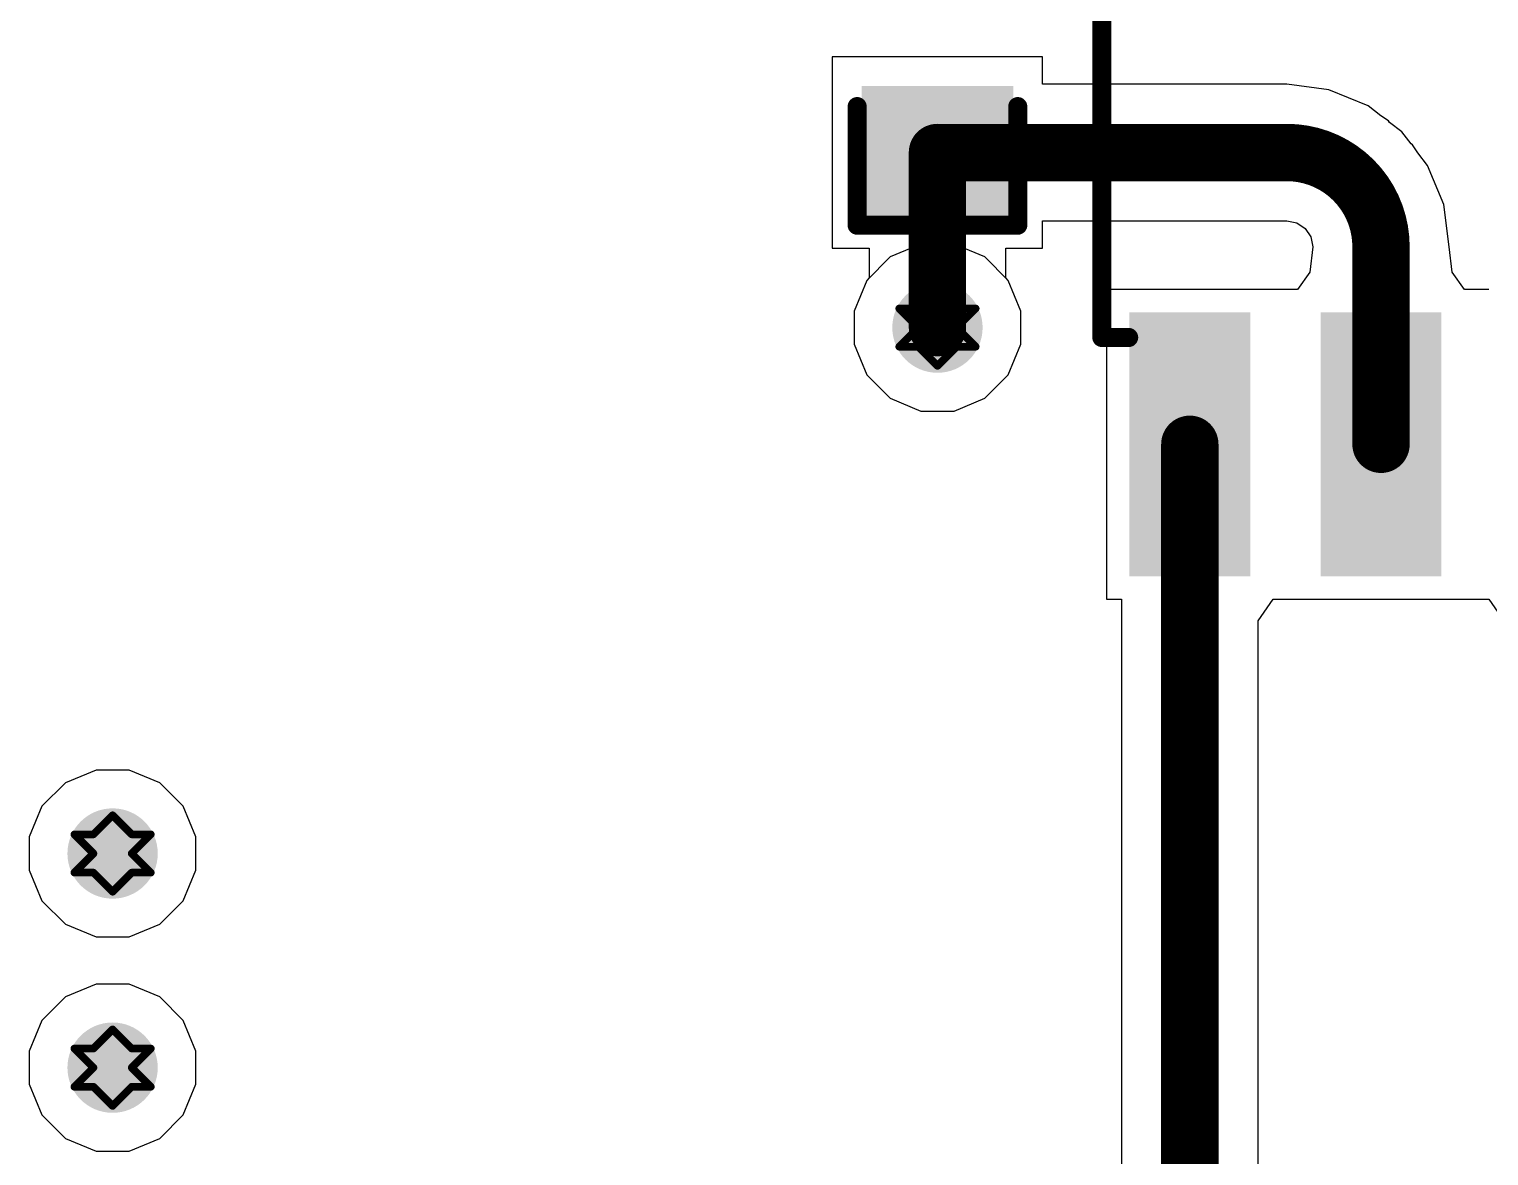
# Model space of a CAD drawing. Header units: inches. Extents: x 24 to 500, y 68 to 269.
# Drawn here: x 269.02 to 278.72, y 92.95 to 100.44 of the extents above; entities that cross this region are included whole.
import ezdxf

# ---------------------------------------------------------------- set-up
doc = ezdxf.new("R2010")
doc.units = ezdxf.units.IN
for name, color, linetype in [('Bottom Layer', 5, 'Continuous'), ('Drill Drawing', 1, 'Continuous'), ('Layer 1', 16, 'Continuous'), ('Layer 2', 76, 'Continuous'), ('Top Layer', 1, 'Continuous'), ('Top Overlay', 2, 'Continuous'), ('Top Paste', 8, 'Continuous'), ('Top Solder', 216, 'Continuous'), ('Via Holes', 16, 'Continuous')]:
    doc.layers.add(name, color=color, linetype=linetype)

# ---------------------------------------------------------------- blocks, each defined once
blk = doc.blocks.new('SOIC_8_35')
at = {"layer": 'Top Layer'}
for points in [[(-1.925, 2.205), (-1.925, 1.605), (-3.475, 1.605), (-3.475, 2.205)], [(3.475, 2.205), (3.475, 1.605), (1.925, 1.605), (1.925, 2.205)], [(-1.925, 0.935), (-1.925, 0.335), (-3.475, 0.335), (-3.475, 0.935)], [(3.475, 0.935), (3.475, 0.335), (1.925, 0.335), (1.925, 0.935)], [(-1.925, -0.335), (-1.925, -0.935), (-3.475, -0.935), (-3.475, -0.335)], [(3.475, -0.335), (3.475, -0.935), (1.925, -0.935), (1.925, -0.335)], [(-1.925, -1.605), (-1.925, -2.205), (-3.475, -2.205), (-3.475, -1.605)], [(3.475, -1.605), (3.475, -2.205), (1.925, -2.205), (1.925, -1.605)]]:
    blk.add_hatch(color=1, dxfattribs=at).paths.add_polyline_path(points)
at = {"layer": 'Top Overlay'}
blk.add_hatch(color=2, dxfattribs=at).paths.add_polyline_path([(-1.8288, 1.5748), (-1.4986, 1.5748), (-1.4986, 2.2352), (-1.8288, 2.2352)])
at = {"layer": 'Top Paste'}
for points in [[(-1.925, 2.205), (-1.925, 1.605), (-3.475, 1.605), (-3.475, 2.205)], [(3.475, 2.205), (3.475, 1.605), (1.925, 1.605), (1.925, 2.205)], [(-1.925, 0.935), (-1.925, 0.335), (-3.475, 0.335), (-3.475, 0.935)], [(3.475, 0.935), (3.475, 0.335), (1.925, 0.335), (1.925, 0.935)], [(-1.925, -0.335), (-1.925, -0.935), (-3.475, -0.935), (-3.475, -0.335)], [(3.475, -0.335), (3.475, -0.935), (1.925, -0.935), (1.925, -0.335)], [(-1.925, -1.605), (-1.925, -2.205), (-3.475, -2.205), (-3.475, -1.605)], [(3.475, -1.605), (3.475, -2.205), (1.925, -2.205), (1.925, -1.605)]]:
    blk.add_hatch(color=8, dxfattribs=at).paths.add_polyline_path(points)
at = {"layer": 'Top Solder'}
for points in [[(-1.8234, 2.3066), (-1.8234, 1.5034), (-3.5766, 1.5034), (-3.5766, 2.3066)], [(3.5766, 2.3066), (3.5766, 1.5034), (1.8234, 1.5034), (1.8234, 2.3066)], [(-1.8234, 1.0366), (-1.8234, 0.2334), (-3.5766, 0.2334), (-3.5766, 1.0366)], [(3.5766, 1.0366), (3.5766, 0.2334), (1.8234, 0.2334), (1.8234, 1.0366)], [(-1.8234, -0.2334), (-1.8234, -1.0366), (-3.5766, -1.0366), (-3.5766, -0.2334)], [(3.5766, -0.2334), (3.5766, -1.0366), (1.8234, -1.0366), (1.8234, -0.2334)], [(-1.8234, -1.5034), (-1.8234, -2.3066), (-3.5766, -2.3066), (-3.5766, -1.5034)], [(3.5766, -1.5034), (3.5766, -2.3066), (1.8234, -2.3066), (1.8234, -1.5034)]]:
    blk.add_hatch(color=216, dxfattribs=at).paths.add_polyline_path(points)
at = {"layer": 'Top Overlay'}
for points in [[(-1.9906, 2.3114, 0.127, 0.127, 0), (-1.9906, 2.4892, 0.127, 0.127, 0)], [(1.9906, 2.4892, 0.127, 0.127, 0), (-1.9906, 2.4892, 0.127, 0.127, 0)], [(1.9906, 2.3114, 0.127, 0.127, 0), (1.9906, 2.4892, 0.127, 0.127, 0)], [(-3.6322, 1.905, 0.127, 0.127, 0), (-3.7592, 2.032, 0.127, 0.127, 0)], [(-3.7592, 1.778, 0.127, 0.127, 0), (-3.7592, 2.032, 0.127, 0.127, 0)], [(-3.7592, 1.778, 0.127, 0.127, 0), (-3.6322, 1.905, 0.127, 0.127, 0)], [(-1.9906, -2.4892, 0.127, 0.127, 0), (-1.9906, -2.3114, 0.127, 0.127, 0)], [(1.9906, -2.4892, 0.127, 0.127, 0), (1.9906, -2.3114, 0.127, 0.127, 0)], [(1.9906, -2.4892, 0.127, 0.127, 0), (-1.9906, -2.4892, 0.127, 0.127, 0)]]:
    blk.add_lwpolyline(points, format="xyseb", dxfattribs=at)
for points in [[(-2.0223, 2.4892, 0.0635, 0.0635, 1), (-1.9588, 2.4892, 0.0635, 0.0635, 1)], [(-2.0223, 2.4892, 0.0635, 0.0635, 1), (-1.9588, 2.4892, 0.0635, 0.0635, 1)], [(1.9588, 2.4892, 0.0635, 0.0635, 1), (2.0223, 2.4892, 0.0635, 0.0635, 1)], [(1.9588, 2.4892, 0.0635, 0.0635, 1), (2.0223, 2.4892, 0.0635, 0.0635, 1)], [(-2.0223, 2.3114, 0.0635, 0.0635, 1), (-1.9588, 2.3114, 0.0635, 0.0635, 1)], [(1.9588, 2.3114, 0.0635, 0.0635, 1), (2.0223, 2.3114, 0.0635, 0.0635, 1)], [(-3.791, 2.032, 0.0635, 0.0635, 1), (-3.7275, 2.032, 0.0635, 0.0635, 1)], [(-3.791, 2.032, 0.0635, 0.0635, 1), (-3.7275, 2.032, 0.0635, 0.0635, 1)], [(-3.6639, 1.905, 0.0635, 0.0635, 1), (-3.6004, 1.905, 0.0635, 0.0635, 1)], [(-3.6639, 1.905, 0.0635, 0.0635, 1), (-3.6004, 1.905, 0.0635, 0.0635, 1)], [(-3.791, 1.778, 0.0635, 0.0635, 1), (-3.7275, 1.778, 0.0635, 0.0635, 1)], [(-3.791, 1.778, 0.0635, 0.0635, 1), (-3.7275, 1.778, 0.0635, 0.0635, 1)], [(-2.0223, -2.3114, 0.0635, 0.0635, 1), (-1.9588, -2.3114, 0.0635, 0.0635, 1)], [(1.9588, -2.3114, 0.0635, 0.0635, 1), (2.0223, -2.3114, 0.0635, 0.0635, 1)], [(-2.0223, -2.4892, 0.0635, 0.0635, 1), (-1.9588, -2.4892, 0.0635, 0.0635, 1)], [(-2.0223, -2.4892, 0.0635, 0.0635, 1), (-1.9588, -2.4892, 0.0635, 0.0635, 1)], [(1.9588, -2.4892, 0.0635, 0.0635, 1), (2.0223, -2.4892, 0.0635, 0.0635, 1)], [(1.9588, -2.4892, 0.0635, 0.0635, 1), (2.0223, -2.4892, 0.0635, 0.0635, 1)]]:
    blk.add_lwpolyline(points, format="xyseb", close=True, dxfattribs=at)
blk = doc.blocks.new('C___0603_239')
at = {"layer": 'Top Layer'}
for points in [[(-0.381, 0.4445), (-0.381, -0.4445), (-1.143, -0.4445), (-1.143, 0.4445)], [(1.143, 0.4445), (1.143, -0.4445), (0.381, -0.4445), (0.381, 0.4445)]]:
    blk.add_hatch(color=1, dxfattribs=at).paths.add_polyline_path(points)
at = {"layer": 'Top Paste'}
for points in [[(-0.381, 0.4445), (-0.381, -0.4445), (-1.143, -0.4445), (-1.143, 0.4445)], [(1.143, 0.4445), (1.143, -0.4445), (0.381, -0.4445), (0.381, 0.4445)]]:
    blk.add_hatch(color=8, dxfattribs=at).paths.add_polyline_path(points)
at = {"layer": 'Top Solder'}
for points in [[(-0.321, 0.5045), (-0.321, -0.5045), (-1.203, -0.5045), (-1.203, 0.5045)], [(1.203, 0.5045), (1.203, -0.5045), (0.321, -0.5045), (0.321, 0.5045)]]:
    blk.add_hatch(color=216, dxfattribs=at).paths.add_polyline_path(points)
at = {"layer": 'Top Overlay'}
for points in [[(-1.2446, 0.5334, 0.127, 0.127, 0), (-0.4572, 0.5334, 0.127, 0.127, 0)], [(-1.2446, 0.5334, 0.127, 0.127, 0), (-1.2446, -0.5334, 0.127, 0.127, 0)], [(0.4572, 0.5334, 0.127, 0.127, 0), (1.2446, 0.5334, 0.127, 0.127, 0)], [(1.2446, 0.5334, 0.127, 0.127, 0), (1.2446, -0.5334, 0.127, 0.127, 0)], [(-1.2446, -0.5334, 0.127, 0.127, 0), (-0.4572, -0.5334, 0.127, 0.127, 0)], [(0.4572, -0.5334, 0.127, 0.127, 0), (1.2446, -0.5334, 0.127, 0.127, 0)]]:
    blk.add_lwpolyline(points, format="xyseb", dxfattribs=at)
for points in [[(-1.2764, 0.5334, 0.0635, 0.0635, 1), (-1.2128, 0.5334, 0.0635, 0.0635, 1)], [(-1.2764, 0.5334, 0.0635, 0.0635, 1), (-1.2128, 0.5334, 0.0635, 0.0635, 1)], [(-0.4889, 0.5334, 0.0635, 0.0635, 1), (-0.4254, 0.5334, 0.0635, 0.0635, 1)], [(0.4254, 0.5334, 0.0635, 0.0635, 1), (0.4889, 0.5334, 0.0635, 0.0635, 1)], [(1.2128, 0.5334, 0.0635, 0.0635, 1), (1.2764, 0.5334, 0.0635, 0.0635, 1)], [(1.2128, 0.5334, 0.0635, 0.0635, 1), (1.2764, 0.5334, 0.0635, 0.0635, 1)], [(-1.2764, -0.5334, 0.0635, 0.0635, 1), (-1.2128, -0.5334, 0.0635, 0.0635, 1)], [(-1.2764, -0.5334, 0.0635, 0.0635, 1), (-1.2128, -0.5334, 0.0635, 0.0635, 1)], [(-0.4889, -0.5334, 0.0635, 0.0635, 1), (-0.4254, -0.5334, 0.0635, 0.0635, 1)], [(0.4254, -0.5334, 0.0635, 0.0635, 1), (0.4889, -0.5334, 0.0635, 0.0635, 1)], [(1.2128, -0.5334, 0.0635, 0.0635, 1), (1.2764, -0.5334, 0.0635, 0.0635, 1)], [(1.2128, -0.5334, 0.0635, 0.0635, 1), (1.2764, -0.5334, 0.0635, 0.0635, 1)]]:
    blk.add_lwpolyline(points, format="xyseb", close=True, dxfattribs=at)

msp = doc.modelspace()

# ---------------------------------------------------------------- hatches: boundary and pattern name
at = {"layer": 'Bottom Layer'}
h = msp.add_hatch(color=5, dxfattribs=at)
edge = h.paths.add_edge_path()
edge.add_arc((275.0566, 98.4558), 0.3, 0, 360)
h = msp.add_hatch(color=5, dxfattribs=at)
edge = h.paths.add_edge_path()
edge.add_arc((269.5773, 94.9628), 0.3, 0, 360)
h = msp.add_hatch(color=5, dxfattribs=at)
edge = h.paths.add_edge_path()
edge.add_arc((269.5773, 93.5404), 0.3, 0, 360)
at = {"layer": 'Layer 1'}
h = msp.add_hatch(color=16, dxfattribs=at)
edge = h.paths.add_edge_path()
edge.add_arc((275.0566, 98.4558), 0.3, 0, 360)
h = msp.add_hatch(color=16, dxfattribs=at)
edge = h.paths.add_edge_path()
edge.add_arc((269.5773, 94.9628), 0.3, 0, 360)
h = msp.add_hatch(color=16, dxfattribs=at)
edge = h.paths.add_edge_path()
edge.add_arc((269.5773, 93.5404), 0.3, 0, 360)
at = {"layer": 'Layer 2'}
h = msp.add_hatch(color=76, dxfattribs=at)
edge = h.paths.add_edge_path()
edge.add_arc((275.0566, 98.4558), 0.3, 0, 360)
h = msp.add_hatch(color=76, dxfattribs=at)
edge = h.paths.add_edge_path()
edge.add_arc((269.5773, 94.9628), 0.3, 0, 360)
h = msp.add_hatch(color=76, dxfattribs=at)
edge = h.paths.add_edge_path()
edge.add_arc((269.5773, 93.5404), 0.3, 0, 360)
at = {"layer": 'Top Layer'}
h = msp.add_hatch(color=1, dxfattribs=at)
edge = h.paths.add_edge_path()
edge.add_arc((275.0566, 98.4558), 0.3, 0, 360)
h = msp.add_hatch(color=1, dxfattribs=at)
edge = h.paths.add_edge_path()
edge.add_arc((269.5773, 94.9628), 0.3, 0, 360)
h = msp.add_hatch(color=1, dxfattribs=at)
edge = h.paths.add_edge_path()
edge.add_arc((269.5773, 93.5404), 0.3, 0, 360)
at = {"layer": 'Via Holes'}
h = msp.add_hatch(color=7, dxfattribs=at)
edge = h.paths.add_edge_path()
edge.add_arc((275.0566, 98.4558), 0.15, 0, 360)
h = msp.add_hatch(color=7, dxfattribs=at)
edge = h.paths.add_edge_path()
edge.add_arc((269.5773, 94.9628), 0.15, 0, 360)
h = msp.add_hatch(color=7, dxfattribs=at)
edge = h.paths.add_edge_path()
edge.add_arc((269.5773, 93.5404), 0.15, 0, 360)

# ---------------------------------------------------------------- linework, layer by layer
at = {"layer": 'Bottom Layer'}
for p, q in [((274.9464, 99.0098), (274.7428, 98.9254)), ((275.1668, 99.0098), (274.9464, 99.0098)), ((275.3704, 98.9254), (275.1668, 99.0098)), ((274.7428, 98.9254), (274.5869, 98.7696)), ((275.5263, 98.7696), (275.3704, 98.9254)), ((274.5869, 98.7696), (274.5026, 98.566)), ((275.6106, 98.566), (275.5263, 98.7696)), ((274.5026, 98.566), (274.5026, 98.3456)), ((275.6106, 98.3456), (275.6106, 98.566)), ((274.5026, 98.3456), (274.5869, 98.142)), ((275.5263, 98.142), (275.6106, 98.3456)), ((274.5869, 98.142), (274.7428, 97.9861)), ((275.3704, 97.9861), (275.5263, 98.142)), ((274.7428, 97.9861), (274.9464, 97.9018)), ((275.1668, 97.9018), (275.3704, 97.9861)), ((274.9464, 97.9018), (275.1668, 97.9018)), ((269.4671, 95.5168), (269.2635, 95.4324)), ((269.6875, 95.5168), (269.4671, 95.5168)), ((269.8911, 95.4324), (269.6875, 95.5168)), ((269.2635, 95.4324), (269.1076, 95.2766)), ((270.0469, 95.2766), (269.8911, 95.4324)), ((269.1076, 95.2766), (269.0233, 95.073)), ((270.1313, 95.073), (270.0469, 95.2766)), ((269.0233, 95.073), (269.0233, 94.8526)), ((270.1313, 94.8526), (270.1313, 95.073)), ((269.0233, 94.8526), (269.1076, 94.649)), ((270.0469, 94.649), (270.1313, 94.8526)), ((269.1076, 94.649), (269.2635, 94.4931)), ((269.8911, 94.4931), (270.0469, 94.649)), ((269.2635, 94.4931), (269.4671, 94.4088)), ((269.6875, 94.4088), (269.8911, 94.4931)), ((269.4671, 94.4088), (269.6875, 94.4088)), ((269.4671, 94.0944), (269.2635, 94.01)), ((269.6875, 94.0944), (269.4671, 94.0944)), ((269.8911, 94.01), (269.6875, 94.0944)), ((269.2635, 94.01), (269.1076, 93.8542)), ((270.0469, 93.8542), (269.8911, 94.01)), ((269.1076, 93.8542), (269.0233, 93.6506)), ((270.1313, 93.6506), (270.0469, 93.8542)), ((269.0233, 93.6506), (269.0233, 93.4302)), ((270.1313, 93.4302), (270.1313, 93.6506)), ((269.0233, 93.4302), (269.1076, 93.2266)), ((270.0469, 93.2266), (270.1313, 93.4302)), ((269.1076, 93.2266), (269.2635, 93.0707)), ((269.8911, 93.0707), (270.0469, 93.2266)), ((269.2635, 93.0707), (269.4671, 92.9864)), ((269.4671, 92.9864), (269.6875, 92.9864)), ((269.6875, 92.9864), (269.8911, 93.0707))]:
    msp.add_line(p, q, dxfattribs=at)
at = {"layer": 'Drill Drawing'}
for points in [[(274.9296, 98.5828, 0.0508, 0.0508, 0), (275.0566, 98.7098, 0.0508, 0.0508, 0)], [(275.0566, 98.7098, 0.0508, 0.0508, 0), (275.1836, 98.5828, 0.0508, 0.0508, 0)], [(274.8026, 98.5828, 0.0508, 0.0508, 0), (274.9296, 98.4558, 0.0508, 0.0508, 0)], [(274.8026, 98.5828, 0.0508, 0.0508, 0), (274.9296, 98.5828, 0.0508, 0.0508, 0)], [(275.1836, 98.5828, 0.0508, 0.0508, 0), (275.3106, 98.5828, 0.0508, 0.0508, 0)], [(275.1836, 98.4558, 0.0508, 0.0508, 0), (275.3106, 98.5828, 0.0508, 0.0508, 0)], [(274.8026, 98.3288, 0.0508, 0.0508, 0), (274.9296, 98.4558, 0.0508, 0.0508, 0)], [(275.1836, 98.4558, 0.0508, 0.0508, 0), (275.3106, 98.3288, 0.0508, 0.0508, 0)], [(274.8026, 98.3288, 0.0508, 0.0508, 0), (274.9296, 98.3288, 0.0508, 0.0508, 0)], [(274.9296, 98.3288, 0.0508, 0.0508, 0), (275.0566, 98.2018, 0.0508, 0.0508, 0)], [(275.0566, 98.2018, 0.0508, 0.0508, 0), (275.1836, 98.3288, 0.0508, 0.0508, 0)], [(275.1836, 98.3288, 0.0508, 0.0508, 0), (275.3106, 98.3288, 0.0508, 0.0508, 0)], [(269.4503, 95.0898, 0.0508, 0.0508, 0), (269.5773, 95.2168, 0.0508, 0.0508, 0)], [(269.5773, 95.2168, 0.0508, 0.0508, 0), (269.7043, 95.0898, 0.0508, 0.0508, 0)], [(269.3233, 95.0898, 0.0508, 0.0508, 0), (269.4503, 94.9628, 0.0508, 0.0508, 0)], [(269.3233, 95.0898, 0.0508, 0.0508, 0), (269.4503, 95.0898, 0.0508, 0.0508, 0)], [(269.7043, 95.0898, 0.0508, 0.0508, 0), (269.8313, 95.0898, 0.0508, 0.0508, 0)], [(269.7043, 94.9628, 0.0508, 0.0508, 0), (269.8313, 95.0898, 0.0508, 0.0508, 0)], [(269.3233, 94.8358, 0.0508, 0.0508, 0), (269.4503, 94.9628, 0.0508, 0.0508, 0)], [(269.7043, 94.9628, 0.0508, 0.0508, 0), (269.8313, 94.8358, 0.0508, 0.0508, 0)], [(269.3233, 94.8358, 0.0508, 0.0508, 0), (269.4503, 94.8358, 0.0508, 0.0508, 0)], [(269.4503, 94.8358, 0.0508, 0.0508, 0), (269.5773, 94.7088, 0.0508, 0.0508, 0)], [(269.5773, 94.7088, 0.0508, 0.0508, 0), (269.7043, 94.8358, 0.0508, 0.0508, 0)], [(269.7043, 94.8358, 0.0508, 0.0508, 0), (269.8313, 94.8358, 0.0508, 0.0508, 0)], [(269.4503, 93.6674, 0.0508, 0.0508, 0), (269.5773, 93.7944, 0.0508, 0.0508, 0)], [(269.5773, 93.7944, 0.0508, 0.0508, 0), (269.7043, 93.6674, 0.0508, 0.0508, 0)], [(269.3233, 93.6674, 0.0508, 0.0508, 0), (269.4503, 93.5404, 0.0508, 0.0508, 0)], [(269.3233, 93.6674, 0.0508, 0.0508, 0), (269.4503, 93.6674, 0.0508, 0.0508, 0)], [(269.7043, 93.6674, 0.0508, 0.0508, 0), (269.8313, 93.6674, 0.0508, 0.0508, 0)], [(269.7043, 93.5404, 0.0508, 0.0508, 0), (269.8313, 93.6674, 0.0508, 0.0508, 0)], [(269.3233, 93.4134, 0.0508, 0.0508, 0), (269.4503, 93.5404, 0.0508, 0.0508, 0)], [(269.7043, 93.5404, 0.0508, 0.0508, 0), (269.8313, 93.4134, 0.0508, 0.0508, 0)], [(269.3233, 93.4134, 0.0508, 0.0508, 0), (269.4503, 93.4134, 0.0508, 0.0508, 0)], [(269.4503, 93.4134, 0.0508, 0.0508, 0), (269.5773, 93.2864, 0.0508, 0.0508, 0)], [(269.5773, 93.2864, 0.0508, 0.0508, 0), (269.7043, 93.4134, 0.0508, 0.0508, 0)], [(269.7043, 93.4134, 0.0508, 0.0508, 0), (269.8313, 93.4134, 0.0508, 0.0508, 0)]]:
    msp.add_lwpolyline(points, format="xyseb", dxfattribs=at)
for points in [[(275.0439, 98.7098, 0.0254, 0.0254, 1), (275.0693, 98.7098, 0.0254, 0.0254, 1)], [(275.0439, 98.7098, 0.0254, 0.0254, 1), (275.0693, 98.7098, 0.0254, 0.0254, 1)], [(274.7899, 98.5828, 0.0254, 0.0254, 1), (274.8153, 98.5828, 0.0254, 0.0254, 1)], [(274.7899, 98.5828, 0.0254, 0.0254, 1), (274.8153, 98.5828, 0.0254, 0.0254, 1)], [(274.9169, 98.5828, 0.0254, 0.0254, 1), (274.9423, 98.5828, 0.0254, 0.0254, 1)], [(274.9169, 98.5828, 0.0254, 0.0254, 1), (274.9423, 98.5828, 0.0254, 0.0254, 1)], [(275.1709, 98.5828, 0.0254, 0.0254, 1), (275.1963, 98.5828, 0.0254, 0.0254, 1)], [(275.1709, 98.5828, 0.0254, 0.0254, 1), (275.1963, 98.5828, 0.0254, 0.0254, 1)], [(275.2979, 98.5828, 0.0254, 0.0254, 1), (275.3233, 98.5828, 0.0254, 0.0254, 1)], [(275.2979, 98.5828, 0.0254, 0.0254, 1), (275.3233, 98.5828, 0.0254, 0.0254, 1)], [(274.9169, 98.4558, 0.0254, 0.0254, 1), (274.9423, 98.4558, 0.0254, 0.0254, 1)], [(274.9169, 98.4558, 0.0254, 0.0254, 1), (274.9423, 98.4558, 0.0254, 0.0254, 1)], [(275.1709, 98.4558, 0.0254, 0.0254, 1), (275.1963, 98.4558, 0.0254, 0.0254, 1)], [(275.1709, 98.4558, 0.0254, 0.0254, 1), (275.1963, 98.4558, 0.0254, 0.0254, 1)], [(274.7899, 98.3288, 0.0254, 0.0254, 1), (274.8153, 98.3288, 0.0254, 0.0254, 1)], [(274.7899, 98.3288, 0.0254, 0.0254, 1), (274.8153, 98.3288, 0.0254, 0.0254, 1)], [(274.9169, 98.3288, 0.0254, 0.0254, 1), (274.9423, 98.3288, 0.0254, 0.0254, 1)], [(274.9169, 98.3288, 0.0254, 0.0254, 1), (274.9423, 98.3288, 0.0254, 0.0254, 1)], [(275.1709, 98.3288, 0.0254, 0.0254, 1), (275.1963, 98.3288, 0.0254, 0.0254, 1)], [(275.1709, 98.3288, 0.0254, 0.0254, 1), (275.1963, 98.3288, 0.0254, 0.0254, 1)], [(275.2979, 98.3288, 0.0254, 0.0254, 1), (275.3233, 98.3288, 0.0254, 0.0254, 1)], [(275.2979, 98.3288, 0.0254, 0.0254, 1), (275.3233, 98.3288, 0.0254, 0.0254, 1)], [(275.0439, 98.2018, 0.0254, 0.0254, 1), (275.0693, 98.2018, 0.0254, 0.0254, 1)], [(275.0439, 98.2018, 0.0254, 0.0254, 1), (275.0693, 98.2018, 0.0254, 0.0254, 1)], [(269.5646, 95.2168, 0.0254, 0.0254, 1), (269.59, 95.2168, 0.0254, 0.0254, 1)], [(269.5646, 95.2168, 0.0254, 0.0254, 1), (269.59, 95.2168, 0.0254, 0.0254, 1)], [(269.3106, 95.0898, 0.0254, 0.0254, 1), (269.336, 95.0898, 0.0254, 0.0254, 1)], [(269.3106, 95.0898, 0.0254, 0.0254, 1), (269.336, 95.0898, 0.0254, 0.0254, 1)], [(269.4376, 95.0898, 0.0254, 0.0254, 1), (269.463, 95.0898, 0.0254, 0.0254, 1)], [(269.4376, 95.0898, 0.0254, 0.0254, 1), (269.463, 95.0898, 0.0254, 0.0254, 1)], [(269.6916, 95.0898, 0.0254, 0.0254, 1), (269.717, 95.0898, 0.0254, 0.0254, 1)], [(269.6916, 95.0898, 0.0254, 0.0254, 1), (269.717, 95.0898, 0.0254, 0.0254, 1)], [(269.8186, 95.0898, 0.0254, 0.0254, 1), (269.844, 95.0898, 0.0254, 0.0254, 1)], [(269.8186, 95.0898, 0.0254, 0.0254, 1), (269.844, 95.0898, 0.0254, 0.0254, 1)], [(269.4376, 94.9628, 0.0254, 0.0254, 1), (269.463, 94.9628, 0.0254, 0.0254, 1)], [(269.4376, 94.9628, 0.0254, 0.0254, 1), (269.463, 94.9628, 0.0254, 0.0254, 1)], [(269.6916, 94.9628, 0.0254, 0.0254, 1), (269.717, 94.9628, 0.0254, 0.0254, 1)], [(269.6916, 94.9628, 0.0254, 0.0254, 1), (269.717, 94.9628, 0.0254, 0.0254, 1)], [(269.3106, 94.8358, 0.0254, 0.0254, 1), (269.336, 94.8358, 0.0254, 0.0254, 1)], [(269.3106, 94.8358, 0.0254, 0.0254, 1), (269.336, 94.8358, 0.0254, 0.0254, 1)], [(269.4376, 94.8358, 0.0254, 0.0254, 1), (269.463, 94.8358, 0.0254, 0.0254, 1)], [(269.4376, 94.8358, 0.0254, 0.0254, 1), (269.463, 94.8358, 0.0254, 0.0254, 1)], [(269.6916, 94.8358, 0.0254, 0.0254, 1), (269.717, 94.8358, 0.0254, 0.0254, 1)], [(269.6916, 94.8358, 0.0254, 0.0254, 1), (269.717, 94.8358, 0.0254, 0.0254, 1)], [(269.8186, 94.8358, 0.0254, 0.0254, 1), (269.844, 94.8358, 0.0254, 0.0254, 1)], [(269.8186, 94.8358, 0.0254, 0.0254, 1), (269.844, 94.8358, 0.0254, 0.0254, 1)], [(269.5646, 94.7088, 0.0254, 0.0254, 1), (269.59, 94.7088, 0.0254, 0.0254, 1)], [(269.5646, 94.7088, 0.0254, 0.0254, 1), (269.59, 94.7088, 0.0254, 0.0254, 1)], [(269.5646, 93.7944, 0.0254, 0.0254, 1), (269.59, 93.7944, 0.0254, 0.0254, 1)], [(269.5646, 93.7944, 0.0254, 0.0254, 1), (269.59, 93.7944, 0.0254, 0.0254, 1)], [(269.3106, 93.6674, 0.0254, 0.0254, 1), (269.336, 93.6674, 0.0254, 0.0254, 1)], [(269.3106, 93.6674, 0.0254, 0.0254, 1), (269.336, 93.6674, 0.0254, 0.0254, 1)], [(269.4376, 93.6674, 0.0254, 0.0254, 1), (269.463, 93.6674, 0.0254, 0.0254, 1)], [(269.4376, 93.6674, 0.0254, 0.0254, 1), (269.463, 93.6674, 0.0254, 0.0254, 1)], [(269.6916, 93.6674, 0.0254, 0.0254, 1), (269.717, 93.6674, 0.0254, 0.0254, 1)], [(269.6916, 93.6674, 0.0254, 0.0254, 1), (269.717, 93.6674, 0.0254, 0.0254, 1)], [(269.8186, 93.6674, 0.0254, 0.0254, 1), (269.844, 93.6674, 0.0254, 0.0254, 1)], [(269.8186, 93.6674, 0.0254, 0.0254, 1), (269.844, 93.6674, 0.0254, 0.0254, 1)], [(269.4376, 93.5404, 0.0254, 0.0254, 1), (269.463, 93.5404, 0.0254, 0.0254, 1)], [(269.4376, 93.5404, 0.0254, 0.0254, 1), (269.463, 93.5404, 0.0254, 0.0254, 1)], [(269.6916, 93.5404, 0.0254, 0.0254, 1), (269.717, 93.5404, 0.0254, 0.0254, 1)], [(269.6916, 93.5404, 0.0254, 0.0254, 1), (269.717, 93.5404, 0.0254, 0.0254, 1)], [(269.3106, 93.4134, 0.0254, 0.0254, 1), (269.336, 93.4134, 0.0254, 0.0254, 1)], [(269.3106, 93.4134, 0.0254, 0.0254, 1), (269.336, 93.4134, 0.0254, 0.0254, 1)], [(269.4376, 93.4134, 0.0254, 0.0254, 1), (269.463, 93.4134, 0.0254, 0.0254, 1)], [(269.4376, 93.4134, 0.0254, 0.0254, 1), (269.463, 93.4134, 0.0254, 0.0254, 1)], [(269.6916, 93.4134, 0.0254, 0.0254, 1), (269.717, 93.4134, 0.0254, 0.0254, 1)], [(269.6916, 93.4134, 0.0254, 0.0254, 1), (269.717, 93.4134, 0.0254, 0.0254, 1)], [(269.8186, 93.4134, 0.0254, 0.0254, 1), (269.844, 93.4134, 0.0254, 0.0254, 1)], [(269.8186, 93.4134, 0.0254, 0.0254, 1), (269.844, 93.4134, 0.0254, 0.0254, 1)], [(269.5646, 93.2864, 0.0254, 0.0254, 1), (269.59, 93.2864, 0.0254, 0.0254, 1)], [(269.5646, 93.2864, 0.0254, 0.0254, 1), (269.59, 93.2864, 0.0254, 0.0254, 1)]]:
    msp.add_lwpolyline(points, format="xyseb", close=True, dxfattribs=at)
at = {"layer": 'Layer 1'}
for p, q in [((274.9464, 99.0098), (274.7428, 98.9254)), ((275.1668, 99.0098), (274.9464, 99.0098)), ((275.3704, 98.9254), (275.1668, 99.0098)), ((274.7428, 98.9254), (274.5869, 98.7696)), ((275.5263, 98.7696), (275.3704, 98.9254)), ((274.5869, 98.7696), (274.5026, 98.566)), ((275.6106, 98.566), (275.5263, 98.7696)), ((274.5026, 98.566), (274.5026, 98.3456)), ((275.6106, 98.3456), (275.6106, 98.566)), ((274.5026, 98.3456), (274.5869, 98.142)), ((275.5263, 98.142), (275.6106, 98.3456)), ((274.5869, 98.142), (274.7428, 97.9861)), ((275.3704, 97.9861), (275.5263, 98.142)), ((274.7428, 97.9861), (274.9464, 97.9018)), ((275.1668, 97.9018), (275.3704, 97.9861)), ((274.9464, 97.9018), (275.1668, 97.9018))]:
    msp.add_line(p, q, dxfattribs=at)
at = {"layer": 'Layer 2'}
for p, q in [((269.4671, 95.5168), (269.2635, 95.4324)), ((269.6875, 95.5168), (269.4671, 95.5168)), ((269.8911, 95.4324), (269.6875, 95.5168)), ((269.2635, 95.4324), (269.1076, 95.2766)), ((270.0469, 95.2766), (269.8911, 95.4324)), ((269.1076, 95.2766), (269.0233, 95.073)), ((270.1313, 95.073), (270.0469, 95.2766)), ((269.0233, 95.073), (269.0233, 94.8526)), ((270.1313, 94.8526), (270.1313, 95.073)), ((269.0233, 94.8526), (269.1076, 94.649)), ((270.0469, 94.649), (270.1313, 94.8526)), ((269.1076, 94.649), (269.2635, 94.4931)), ((269.8911, 94.4931), (270.0469, 94.649)), ((269.2635, 94.4931), (269.4671, 94.4088)), ((269.6875, 94.4088), (269.8911, 94.4931)), ((269.4671, 94.4088), (269.6875, 94.4088)), ((269.4671, 94.0944), (269.2635, 94.01)), ((269.6875, 94.0944), (269.4671, 94.0944)), ((269.8911, 94.01), (269.6875, 94.0944)), ((269.2635, 94.01), (269.1076, 93.8542)), ((270.0469, 93.8542), (269.8911, 94.01)), ((269.1076, 93.8542), (269.0233, 93.6506)), ((270.1313, 93.6506), (270.0469, 93.8542)), ((269.0233, 93.6506), (269.0233, 93.4302)), ((270.1313, 93.4302), (270.1313, 93.6506)), ((269.0233, 93.4302), (269.1076, 93.2266)), ((270.0469, 93.2266), (270.1313, 93.4302)), ((269.1076, 93.2266), (269.2635, 93.0707)), ((269.8911, 93.0707), (270.0469, 93.2266)), ((269.2635, 93.0707), (269.4671, 92.9864)), ((269.4671, 92.9864), (269.6875, 92.9864)), ((269.6875, 92.9864), (269.8911, 93.0707))]:
    msp.add_line(p, q, dxfattribs=at)
at = {"layer": 'Top Layer'}
for p, q in [((275.7551, 100.2538), (274.3581, 100.2538)), ((274.3581, 100.2538), (274.3581, 98.9838)), ((275.7551, 100.072), (275.7551, 100.2538)), ((277.3774, 100.072), (275.7551, 100.072)), ((277.6567, 100.0358), (277.3774, 100.0725)), ((277.3774, 100.0725), (277.3774, 100.072)), ((277.917, 99.9279), (277.6567, 100.0358)), ((278.0019, 99.8628), (277.917, 99.9279)), ((278.0532, 99.8285), (278.0019, 99.8628)), ((278.0602, 99.8181), (278.0532, 99.8285)), ((278.1406, 99.7564), (278.0602, 99.8181)), ((278.2023, 99.676), (278.1406, 99.7564)), ((278.2127, 99.669), (278.2023, 99.676)), ((278.247, 99.6177), (278.2127, 99.669)), ((278.3121, 99.5328), (278.247, 99.6177)), ((278.42, 99.2725), (278.3121, 99.5328)), ((278.4567, 98.9932), (278.42, 99.2725)), ((275.7551, 98.9838), (275.7551, 99.1656)), ((275.7551, 99.1656), (277.3774, 99.1656)), ((277.3774, 99.1656), (277.3774, 99.1649)), ((277.3774, 99.1649), (277.4431, 99.1518)), ((277.4431, 99.1518), (277.4988, 99.1146)), ((277.4988, 99.1146), (277.536, 99.0589)), ((277.536, 99.0589), (277.5491, 98.9932)), ((274.3581, 98.9838), (274.6034, 98.9838)), ((274.6034, 98.9838), (274.6034, 98.786)), ((275.5098, 98.786), (275.5098, 98.9838)), ((275.5098, 98.9838), (275.7551, 98.9838)), ((277.5491, 98.9932), (277.5294, 98.8235)), ((277.5491, 98.9932), (277.5491, 98.9932)), ((278.4766, 98.8236), (278.4567, 98.9932)), ((278.4567, 98.9932), (278.4567, 98.9932)), ((277.5294, 98.8235), (277.449, 98.7098)), ((278.557, 98.7098), (278.4766, 98.8236)), ((274.5869, 98.7696), (274.5026, 98.566)), ((274.6034, 98.786), (274.5869, 98.7696)), ((275.5263, 98.7696), (275.5098, 98.786)), ((275.6106, 98.566), (275.5263, 98.7696)), ((277.2712, 98.7098), (276.179, 98.7098)), ((276.179, 98.7098), (276.179, 96.6518)), ((277.287, 98.7098), (277.2712, 98.7098)), ((277.449, 98.7098), (277.287, 98.7098)), ((278.719, 98.7098), (278.557, 98.7098)), ((274.5026, 98.566), (274.5026, 98.3456)), ((275.6106, 98.3456), (275.6106, 98.566)), ((274.5026, 98.3456), (274.5869, 98.142)), ((275.5263, 98.142), (275.6106, 98.3456)), ((274.5869, 98.142), (274.7428, 97.9861)), ((275.3704, 97.9861), (275.5263, 98.142)), ((274.7428, 97.9861), (274.9464, 97.9018)), ((275.1668, 97.9018), (275.3704, 97.9861)), ((274.9464, 97.9018), (275.1668, 97.9018)), ((276.179, 96.6518), (276.2798, 96.6518)), ((276.2798, 96.6518), (276.2798, 92.1512)), ((277.1862, 96.5092), (277.287, 96.6518)), ((277.287, 96.6518), (277.449, 96.6518)), ((277.449, 96.6518), (277.4648, 96.6518)), ((277.4648, 96.6518), (278.5412, 96.6518)), ((278.5412, 96.6518), (278.557, 96.6518)), ((278.557, 96.6518), (278.719, 96.6518)), ((278.719, 96.6518), (278.8198, 96.5092)), ((277.1862, 92.1512), (277.1862, 96.5092))]:
    msp.add_line(p, q, dxfattribs=at)
for points in [[(275.0566, 99.6188, 0.381, 0.381, 0), (277.3774, 99.6188, 0.381, 0.381, 0)], [(275.0566, 98.4558, 0.381, 0.381, 0), (275.0566, 99.6188, 0.381, 0.381, 0)], [(277.3774, 99.6188, 0.381, 0.381, -0.152175), (277.7327, 99.5081, 0.381, 0.381, 0)], [(277.7327, 99.5081, 0.381, 0.381, -0.090916), (277.8923, 99.3485, 0.381, 0.381, 0)], [(277.8923, 99.3485, 0.381, 0.381, -0.152175), (278.003, 98.9932, 0.381, 0.381, 0)], [(278.003, 97.6808, 0.381, 0.381, 0), (278.003, 98.9932, 0.381, 0.381, 0)], [(276.733, 92.1512, 0.381, 0.381, 0), (276.733, 97.6808, 0.381, 0.381, 0)]]:
    msp.add_lwpolyline(points, format="xyseb", dxfattribs=at)
for points in [[(274.9613, 99.6188, 0.1905, 0.1905, 1), (275.1519, 99.6188, 0.1905, 0.1905, 1)], [(274.9613, 99.6188, 0.1905, 0.1905, 1), (275.1519, 99.6188, 0.1905, 0.1905, 1)], [(277.2821, 99.6188, 0.1905, 0.1905, 1), (277.4726, 99.6188, 0.1905, 0.1905, 1)], [(277.2821, 99.6188, 0.1905, 0.1905, 1), (277.4726, 99.6188, 0.1905, 0.1905, 1)], [(277.6375, 99.5081, 0.1905, 0.1905, 1), (277.828, 99.5081, 0.1905, 0.1905, 1)], [(277.6375, 99.5081, 0.1905, 0.1905, 1), (277.828, 99.5081, 0.1905, 0.1905, 1)], [(277.797, 99.3485, 0.1905, 0.1905, 1), (277.9875, 99.3485, 0.1905, 0.1905, 1)], [(277.797, 99.3485, 0.1905, 0.1905, 1), (277.9875, 99.3485, 0.1905, 0.1905, 1)], [(277.9078, 98.9932, 0.1905, 0.1905, 1), (278.0983, 98.9932, 0.1905, 0.1905, 1)], [(277.9078, 98.9932, 0.1905, 0.1905, 1), (278.0983, 98.9932, 0.1905, 0.1905, 1)], [(274.9613, 98.4558, 0.1905, 0.1905, 1), (275.1519, 98.4558, 0.1905, 0.1905, 1)], [(276.6377, 97.6808, 0.1905, 0.1905, 1), (276.8283, 97.6808, 0.1905, 0.1905, 1)], [(277.9078, 97.6808, 0.1905, 0.1905, 1), (278.0983, 97.6808, 0.1905, 0.1905, 1)]]:
    msp.add_lwpolyline(points, format="xyseb", close=True, dxfattribs=at)

# ---------------------------------------------------------------- block references
for name, p, rotation in [('SOIC_8_35', (278.638, 100.3808), 270), ('C___0603_239', (275.0566, 100.3808), 90)]:
    msp.add_blockref(name, p, dxfattribs=dict(rotation=rotation))

doc.saveas('drawing.dxf')
